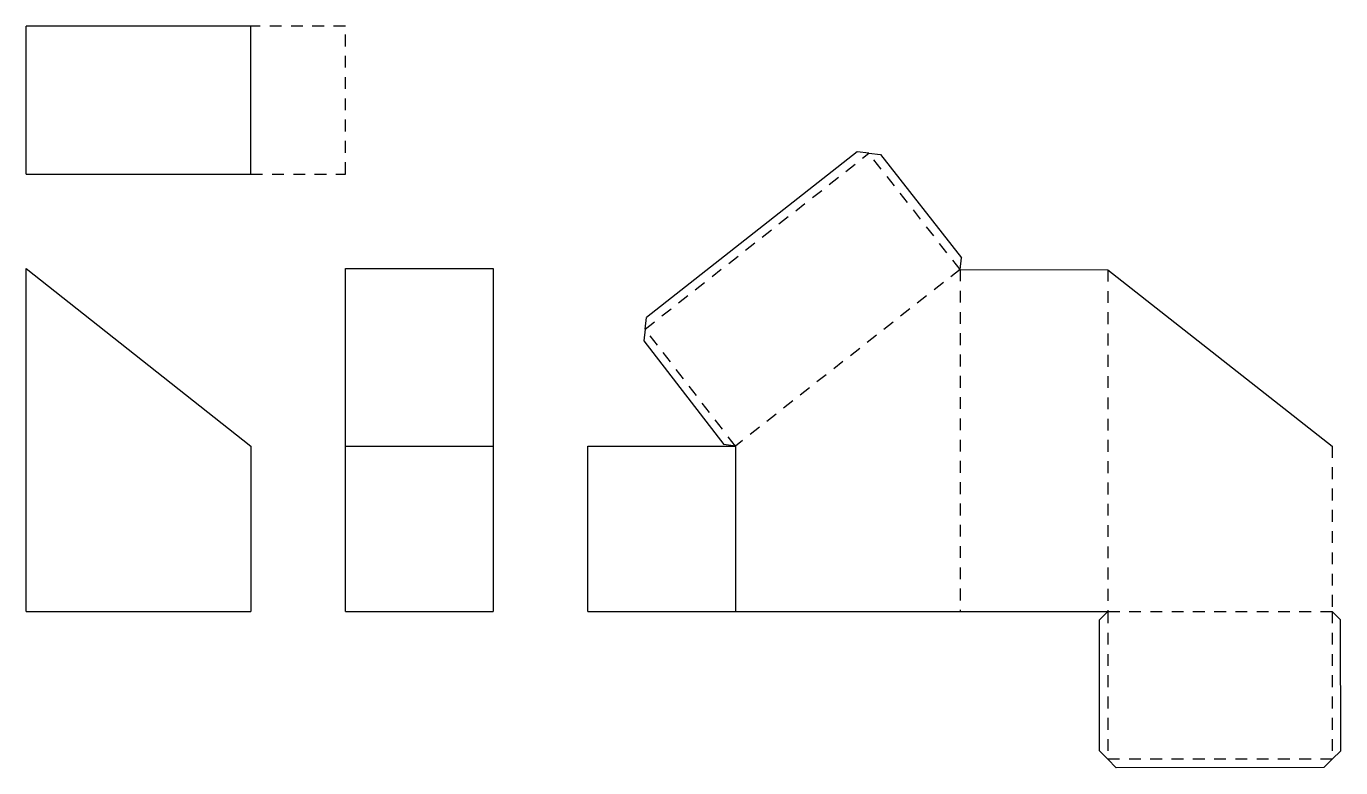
# Model space of a CAD drawing. Header units: inches. Extents: x 4.4 to 18.3, y 11.1 to 18.9.
import ezdxf

# ---------------------------------------------------------------- set-up
doc = ezdxf.new("R2010")
doc.units = ezdxf.units.IN
doc.header["$MEASUREMENT"] = 0
doc.linetypes.add('HIDDEN2', pattern=[0.1875, 0.125, -0.0625])

msp = doc.modelspace()

# ---------------------------------------------------------------- linework, layer by layer
for p, q in [((4.364, 17.383), (4.364, 18.945)), ((6.739, 18.945), (4.364, 18.945)), ((6.739, 17.383), (6.739, 18.945)), ((13.151, 17.618), (10.924, 15.867)), ((13.275, 17.602), (13.151, 17.618)), ((13.275, 17.602), (13.399, 17.588)), ((13.399, 17.588), (14.256, 16.498)), ((4.364, 17.383), (6.739, 17.383)), ((14.24, 16.374), (14.256, 16.498)), ((4.364, 12.758), (4.364, 16.383)), ((4.364, 16.383), (6.739, 14.507)), ((7.739, 14.507), (7.739, 16.383)), ((7.739, 16.383), (9.302, 16.383)), ((9.302, 16.383), (9.302, 14.507)), ((14.24, 16.374), (15.803, 16.371)), ((15.803, 16.371), (18.177, 14.507)), ((10.909, 15.743), (10.924, 15.867)), ((10.909, 15.743), (10.895, 15.618)), ((10.895, 15.618), (11.741, 14.522)), ((6.739, 14.507), (6.739, 12.758)), ((7.739, 12.758), (7.739, 14.507)), ((7.739, 14.507), (9.302, 14.507)), ((9.302, 14.507), (9.302, 12.758)), ((10.302, 12.758), (10.302, 14.507)), ((10.302, 14.507), (11.865, 14.507)), ((11.865, 14.507), (11.741, 14.522)), ((11.865, 14.507), (11.865, 12.758)), ((4.364, 12.758), (6.739, 12.758)), ((7.739, 12.758), (9.302, 12.758)), ((10.302, 12.758), (15.803, 12.758)), ((15.803, 12.758), (15.715, 12.669)), ((15.715, 11.284), (15.715, 12.669)), ((18.177, 12.758), (18.264, 12.668)), ((18.266, 11.283), (18.264, 12.668)), ((15.803, 11.195), (15.715, 11.284)), ((18.177, 11.195), (18.266, 11.283)), ((15.803, 11.195), (15.891, 11.106)), ((18.177, 11.195), (18.088, 11.107)), ((18.088, 11.107), (15.891, 11.106))]:
    msp.add_line(p, q)
at = {"linetype": 'HIDDEN2'}
for p, q in [((7.739, 18.945), (6.739, 18.945)), ((7.739, 17.383), (7.739, 18.945)), ((10.909, 15.743), (13.275, 17.602)), ((14.24, 16.374), (13.275, 17.602)), ((6.739, 17.383), (7.739, 17.383)), ((14.24, 16.374), (11.865, 14.507)), ((14.24, 16.374), (14.24, 12.758)), ((15.803, 16.371), (15.803, 12.758)), ((11.865, 14.507), (10.909, 15.743)), ((18.177, 14.507), (18.177, 12.758)), ((15.803, 12.758), (18.177, 12.758)), ((15.803, 12.758), (15.803, 11.195)), ((18.177, 12.758), (18.177, 11.195)), ((18.177, 11.195), (15.803, 11.195))]:
    msp.add_line(p, q, dxfattribs=at)

doc.saveas('drawing.dxf')
